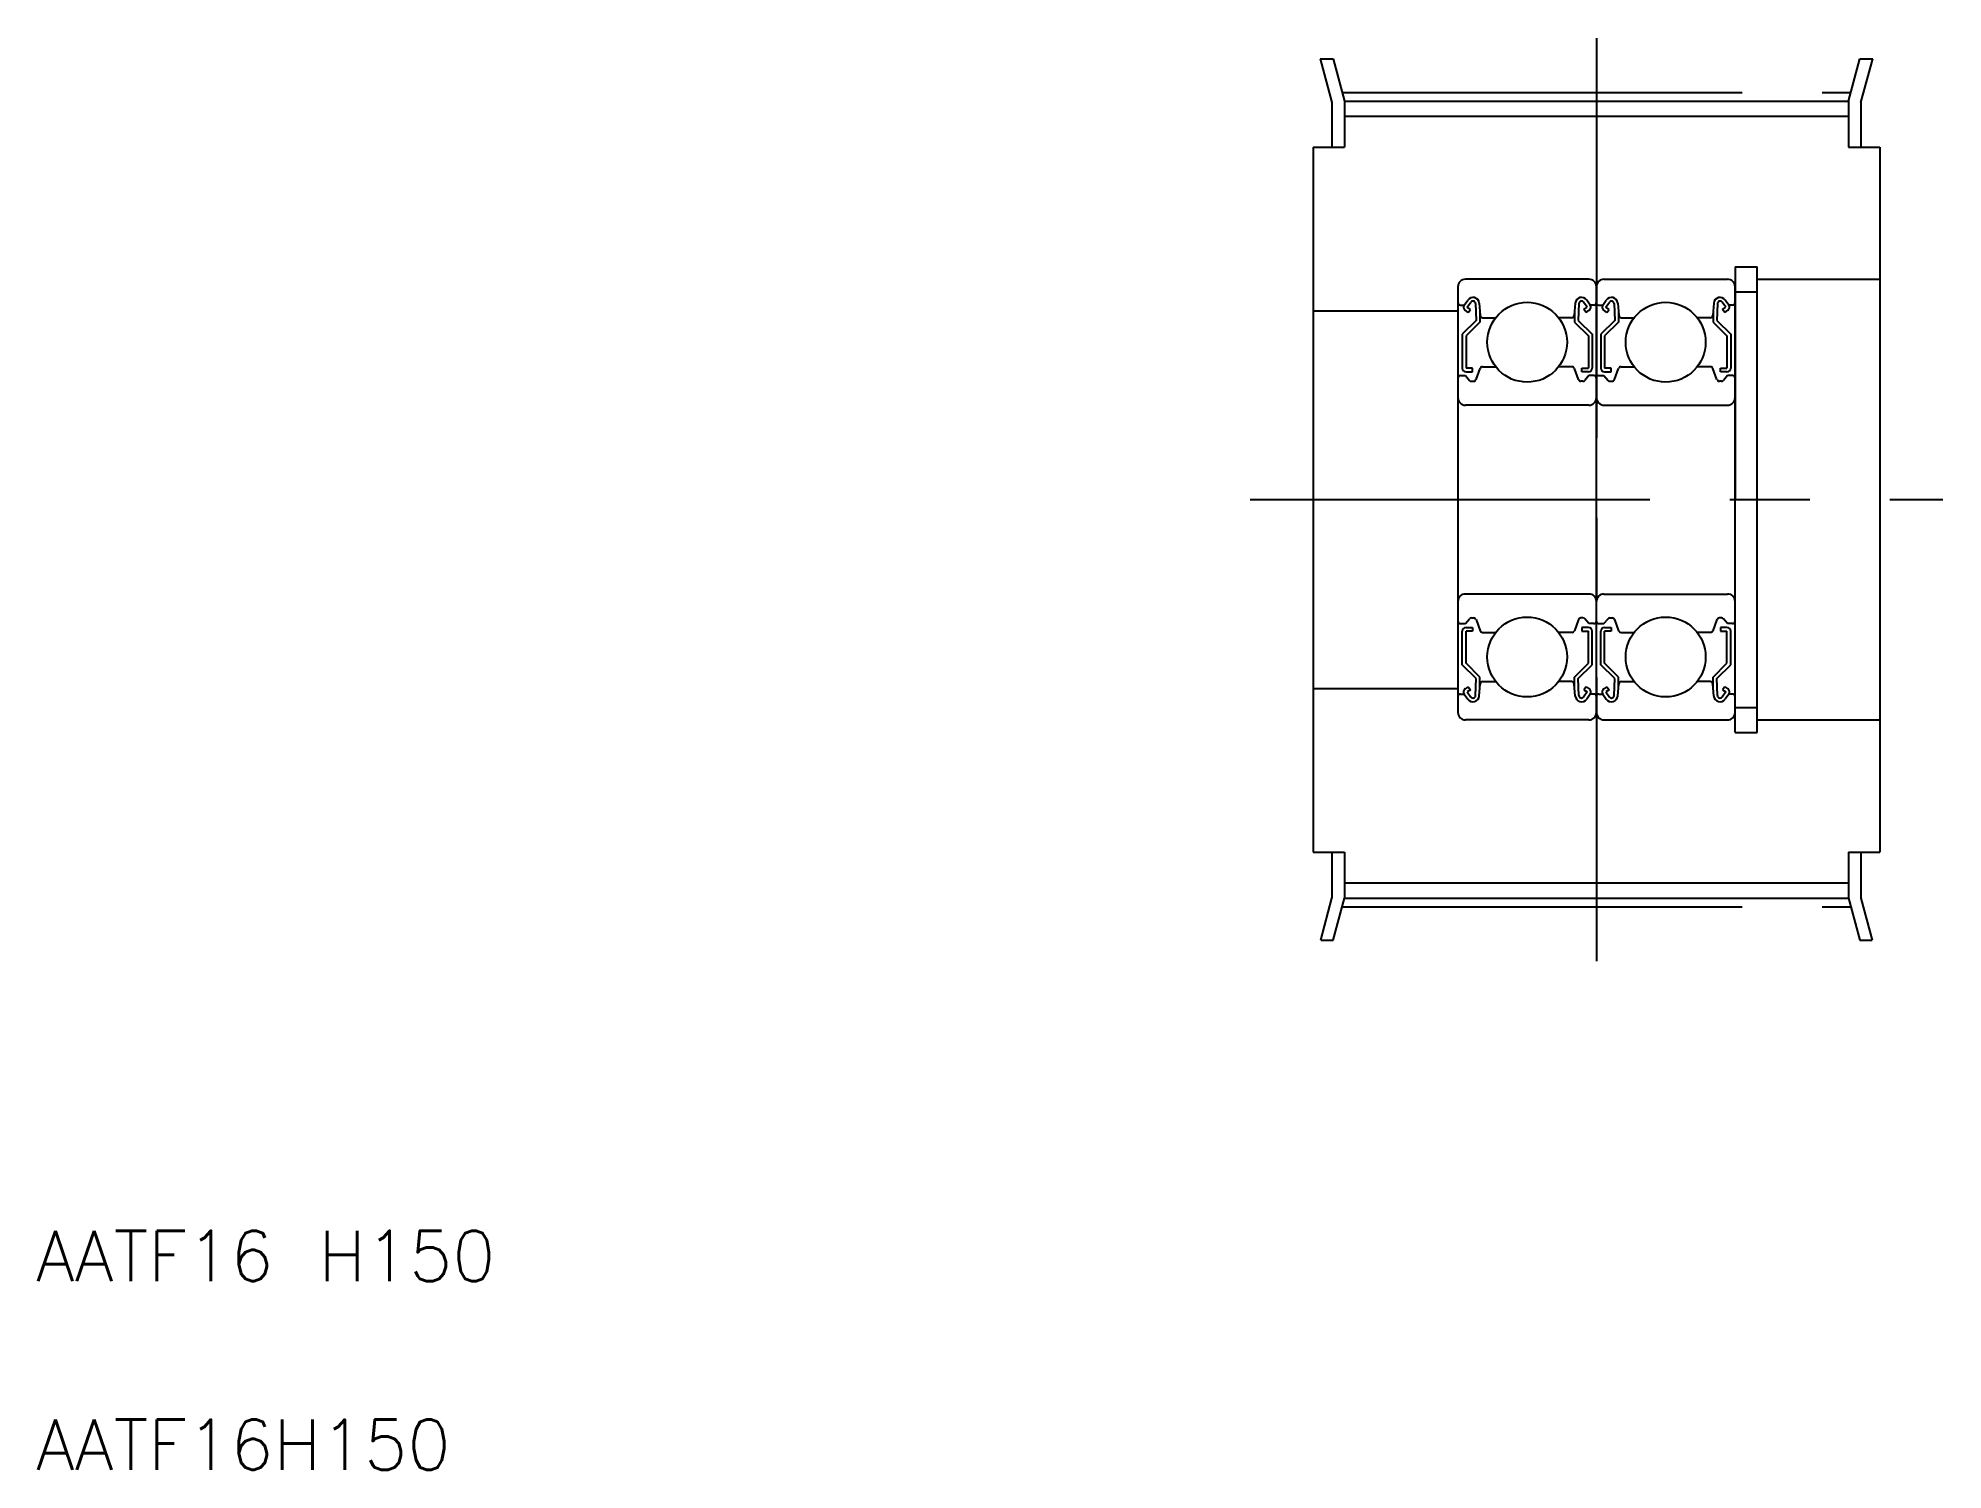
# Model space of a CAD drawing. Extents: x 10 to 161, y 10 to 124.
import ezdxf

# ---------------------------------------------------------------- set-up
doc = ezdxf.new("R2010")
doc.units = 0
doc.linetypes.add('CENTER', pattern=[50.8, 31.75, -6.35, 6.35, -6.35])
doc.layers.get('0').update_dxf_attribs({"linetype": 'CONTINUOUS'})
doc.layers.add('CENTER', color=1, linetype='CENTER')
doc.styles.get("Standard").update_dxf_attribs({"font": 'txt', "bigfont": 'BIGFONT'})

msp = doc.modelspace()

# ---------------------------------------------------------------- linework, layer by layer
at = {"color": 7, "linetype": 'CONTINUOUS'}
for p, q in [((111.95, 122.07), (112.88, 118.6)), ((111.95, 122.07), (112.99, 122.07)), ((112.21, 122.07), (112.21, 122.07)), ((112.47, 122.07), (112.47, 122.07)), ((112.99, 122.07), (113.88, 118.73)), ((153.88, 118.73), (154.78, 122.07)), ((154.78, 122.07), (155.82, 122.07)), ((154.88, 118.6), (155.82, 122.07)), ((112.88, 118.6), (112.88, 115.07)), ((113.88, 118.73), (153.88, 118.73)), ((113.88, 118.73), (113.88, 115.07)), ((153.88, 118.73), (153.88, 115.07)), ((154.88, 118.6), (154.88, 115.07)), ((113.88, 117.53), (153.88, 117.53)), ((111.38, 115.07), (111.38, 59.07)), ((111.38, 115.07), (113.88, 115.07)), ((153.88, 115.07), (156.38, 115.07)), ((156.38, 115.07), (156.38, 59.07)), ((133.28, 104.57), (123.48, 104.57)), ((134.48, 104.57), (144.28, 104.57)), ((144.88, 105.57), (144.88, 87.07)), ((144.88, 105.57), (146.63, 105.57)), ((146.63, 68.57), (146.63, 105.57)), ((146.63, 104.57), (156.38, 104.57)), ((122.88, 103.97), (122.88, 70.17)), ((123.38, 102.52), (123.66, 102.92)), ((133.38, 102.52), (133.11, 102.92)), ((133.88, 70.17), (133.88, 103.97)), ((133.88, 70.17), (133.88, 103.97)), ((134.38, 102.52), (134.66, 102.92)), ((144.38, 102.52), (144.11, 102.92)), ((144.88, 70.17), (144.88, 103.97)), ((144.88, 103.57), (146.63, 103.57)), ((111.38, 102.07), (122.88, 102.07)), ((123.08, 102.52), (123.38, 102.52)), ((123.7, 101.93), (123.46, 102.11)), ((123.63, 102.35), (123.91, 102.75)), ((123.88, 102.18), (123.63, 102.35)), ((123.7, 101.93), (123.88, 102.18)), ((124.28, 102.65), (124.33, 101.3)), ((124.57, 102.68), (124.66, 101.71)), ((124.63, 102.04), (124.63, 101.17)), ((124.86, 101.52), (125.88, 101.52)), ((131.91, 101.52), (130.89, 101.52)), ((132.2, 102.68), (132.11, 101.71)), ((132.14, 102.04), (132.14, 101.17)), ((132.49, 102.65), (132.44, 101.3)), ((133.14, 102.35), (132.86, 102.75)), ((132.89, 102.18), (133.14, 102.35)), ((133.07, 101.93), (132.89, 102.18)), ((133.07, 101.93), (133.31, 102.11)), ((133.68, 102.52), (133.38, 102.52)), ((134.08, 102.52), (134.38, 102.52)), ((134.7, 101.93), (134.46, 102.11)), ((134.63, 102.35), (134.91, 102.75)), ((134.88, 102.18), (134.63, 102.35)), ((134.7, 101.93), (134.88, 102.18)), ((135.28, 102.65), (135.33, 101.3)), ((135.57, 102.68), (135.66, 101.71)), ((135.63, 102.04), (135.63, 101.17)), ((135.86, 101.52), (136.88, 101.52)), ((142.91, 101.52), (141.89, 101.52)), ((143.2, 102.68), (143.11, 101.71)), ((143.14, 102.04), (143.14, 101.17)), ((143.49, 102.65), (143.44, 101.3)), ((144.14, 102.35), (143.86, 102.75)), ((143.89, 102.18), (144.14, 102.35)), ((144.07, 101.93), (143.89, 102.18)), ((144.07, 101.93), (144.31, 102.11)), ((144.68, 102.52), (144.38, 102.52)), ((124.33, 101.3), (123.23, 100.2)), ((123.23, 100.2), (123.23, 97.52)), ((124.63, 101.17), (123.53, 100.07)), ((123.53, 100.07), (123.53, 97.52)), ((132.14, 101.17), (133.24, 100.07)), ((132.44, 101.3), (133.54, 100.2)), ((133.24, 100.07), (133.24, 97.52)), ((133.54, 100.2), (133.54, 97.52)), ((135.33, 101.3), (134.23, 100.2)), ((134.23, 100.2), (134.23, 97.52)), ((135.63, 101.17), (134.53, 100.07)), ((134.53, 100.07), (134.53, 97.52)), ((143.14, 101.17), (144.24, 100.07)), ((143.44, 101.3), (144.54, 100.2)), ((144.24, 100.07), (144.24, 97.52)), ((144.54, 100.2), (144.54, 97.52)), ((123.08, 96.92), (123.48, 96.92)), ((123.48, 96.92), (123.8, 96.54)), ((124.05, 97.52), (123.53, 97.52)), ((123.53, 97.22), (124.05, 97.22)), ((124.05, 97.22), (124.05, 97.52)), ((124.32, 96.6), (124.64, 97.49)), ((124.83, 97.62), (125.88, 97.62)), ((131.94, 97.62), (130.89, 97.62)), ((132.45, 96.6), (132.13, 97.49)), ((132.72, 97.52), (133.24, 97.52)), ((132.72, 97.22), (132.72, 97.52)), ((133.24, 97.22), (132.72, 97.22)), ((133.28, 96.92), (132.97, 96.54)), ((133.68, 96.92), (133.28, 96.92)), ((134.08, 96.92), (134.48, 96.92)), ((134.48, 96.92), (134.8, 96.54)), ((135.05, 97.52), (134.53, 97.52)), ((134.53, 97.22), (135.05, 97.22)), ((135.05, 97.22), (135.05, 97.52)), ((135.32, 96.6), (135.64, 97.49)), ((135.83, 97.62), (136.88, 97.62)), ((142.94, 97.62), (141.89, 97.62)), ((143.45, 96.6), (143.13, 97.49)), ((143.72, 97.22), (143.72, 97.52)), ((143.72, 97.52), (144.24, 97.52)), ((144.24, 97.22), (143.72, 97.22)), ((144.28, 96.92), (143.97, 96.54)), ((144.68, 96.92), (144.28, 96.92)), ((123.95, 96.47), (124.13, 96.47)), ((132.81, 96.47), (132.64, 96.47)), ((134.95, 96.47), (135.13, 96.47)), ((143.81, 96.47), (143.64, 96.47)), ((133.28, 94.57), (123.48, 94.57)), ((134.48, 94.57), (144.28, 94.57)), ((133.88, 87.07), (133.88, 87.07)), ((133.88, 87.07), (133.88, 87.07)), ((144.88, 68.57), (144.88, 87.07)), ((133.28, 79.57), (123.48, 79.57)), ((133.88, 78.82), (133.88, 78.82)), ((133.88, 78.82), (133.88, 78.82)), ((134.48, 79.57), (144.28, 79.57)), ((123.08, 77.22), (123.48, 77.22)), ((123.48, 77.22), (123.8, 77.6)), ((123.95, 77.67), (124.13, 77.67)), ((124.32, 77.54), (124.64, 76.65)), ((132.45, 77.54), (132.13, 76.65)), ((132.81, 77.67), (132.64, 77.67)), ((133.28, 77.22), (132.97, 77.6)), ((133.68, 77.22), (133.28, 77.22)), ((134.08, 77.22), (134.48, 77.22)), ((134.48, 77.22), (134.8, 77.6)), ((134.95, 77.67), (135.13, 77.67)), ((135.32, 77.54), (135.64, 76.65)), ((143.45, 77.54), (143.13, 76.65)), ((143.81, 77.67), (143.64, 77.67)), ((144.28, 77.22), (143.97, 77.6)), ((144.68, 77.22), (144.28, 77.22)), ((123.23, 73.95), (123.23, 76.62)), ((123.53, 76.92), (124.05, 76.92)), ((123.53, 74.07), (123.53, 76.62)), ((124.05, 76.62), (123.53, 76.62)), ((124.05, 76.92), (124.05, 76.62)), ((124.83, 76.52), (125.88, 76.52)), ((131.94, 76.52), (130.89, 76.52)), ((133.24, 76.92), (132.72, 76.92)), ((132.72, 76.92), (132.72, 76.62)), ((132.72, 76.62), (133.24, 76.62)), ((133.24, 74.07), (133.24, 76.62)), ((133.54, 73.95), (133.54, 76.62)), ((134.23, 73.95), (134.23, 76.62)), ((134.53, 76.92), (135.05, 76.92)), ((135.05, 76.62), (134.53, 76.62)), ((134.53, 74.07), (134.53, 76.62)), ((135.05, 76.92), (135.05, 76.62)), ((135.83, 76.52), (136.88, 76.52)), ((142.94, 76.52), (141.89, 76.52)), ((144.24, 76.92), (143.72, 76.92)), ((143.72, 76.92), (143.72, 76.62)), ((143.72, 76.62), (144.24, 76.62)), ((144.24, 74.07), (144.24, 76.62)), ((144.54, 73.95), (144.54, 76.62)), ((124.33, 72.85), (123.23, 73.95)), ((124.63, 72.97), (123.53, 74.07)), ((124.28, 71.5), (124.33, 72.85)), ((124.63, 72.1), (124.63, 72.97)), ((124.86, 72.62), (125.88, 72.62)), ((131.91, 72.62), (130.89, 72.62)), ((132.14, 72.97), (133.24, 74.07)), ((132.14, 72.1), (132.14, 72.97)), ((132.44, 72.85), (133.54, 73.95)), ((132.49, 71.5), (132.44, 72.85)), ((135.33, 72.85), (134.23, 73.95)), ((135.63, 72.97), (134.53, 74.07)), ((135.28, 71.5), (135.33, 72.85)), ((135.63, 72.1), (135.63, 72.97)), ((135.86, 72.62), (136.88, 72.62)), ((142.91, 72.62), (141.89, 72.62)), ((143.14, 72.97), (144.24, 74.07)), ((143.14, 72.1), (143.14, 72.97)), ((143.44, 72.85), (144.54, 73.95)), ((143.49, 71.5), (143.44, 72.85)), ((111.38, 72.07), (122.88, 72.07)), ((123.08, 71.62), (123.38, 71.62)), ((123.38, 71.62), (123.66, 71.23)), ((123.7, 72.21), (123.46, 72.04)), ((123.88, 71.97), (123.63, 71.8)), ((123.63, 71.8), (123.91, 71.39)), ((123.7, 72.21), (123.88, 71.97)), ((124.57, 71.47), (124.66, 72.44)), ((132.2, 71.47), (132.11, 72.44)), ((133.14, 71.8), (132.86, 71.39)), ((133.07, 72.21), (132.89, 71.97)), ((132.89, 71.97), (133.14, 71.8)), ((133.07, 72.21), (133.31, 72.04)), ((133.38, 71.62), (133.11, 71.23)), ((133.68, 71.62), (133.38, 71.62)), ((134.08, 71.62), (134.38, 71.62)), ((134.38, 71.62), (134.66, 71.23)), ((134.7, 72.21), (134.46, 72.04)), ((134.88, 71.97), (134.63, 71.8)), ((134.63, 71.8), (134.91, 71.39)), ((134.7, 72.21), (134.88, 71.97)), ((135.57, 71.47), (135.66, 72.44)), ((143.2, 71.47), (143.11, 72.44)), ((144.14, 71.8), (143.86, 71.39)), ((144.07, 72.21), (143.89, 71.97)), ((143.89, 71.97), (144.14, 71.8)), ((144.07, 72.21), (144.31, 72.04)), ((144.38, 71.62), (144.11, 71.23)), ((144.68, 71.62), (144.38, 71.62)), ((133.28, 69.57), (123.48, 69.57)), ((134.48, 69.57), (144.28, 69.57)), ((144.88, 70.57), (146.63, 70.57)), ((146.63, 69.57), (156.38, 69.57)), ((144.88, 68.57), (146.63, 68.57)), ((111.38, 59.07), (113.88, 59.07)), ((112.88, 59.07), (112.88, 55.42)), ((113.88, 59.07), (113.88, 55.42)), ((153.88, 59.07), (153.88, 55.42)), ((153.88, 59.07), (156.38, 59.07)), ((154.88, 59.07), (154.88, 55.42)), ((113.88, 56.62), (153.88, 56.62)), ((111.99, 52.07), (112.88, 55.42)), ((112.99, 52.07), (113.88, 55.42)), ((113.88, 55.42), (153.88, 55.42)), ((153.88, 55.42), (154.78, 52.07)), ((154.88, 55.42), (155.78, 52.07)), ((111.99, 52.07), (112.99, 52.07)), ((154.78, 52.07), (155.78, 52.07))]:
    msp.add_line(p, q, dxfattribs=at)
for centre in [(128.38, 99.57), (139.38, 99.57), (128.38, 74.57), (139.38, 74.57)]:
    msp.add_circle(centre, 3.17, dxfattribs=at)
for centre, radius, start, end in [((123.48, 103.97), 0.6, 90, 180), ((133.28, 103.97), 0.6, 0, 90), ((134.48, 103.97), 0.6, 90, 180), ((144.28, 103.97), 0.6, 0, 90), ((124.07, 102.63), 0.5, 5.065, 144.9356), ((124.08, 102.64), 0.2, 2.1312, 144.9367), ((132.7, 102.63), 0.5, 35.0644, 174.935), ((132.69, 102.64), 0.2, 35.0633, 177.8688), ((135.07, 102.63), 0.5, 5.065, 144.9356), ((135.08, 102.64), 0.2, 2.1312, 144.9367), ((143.7, 102.63), 0.5, 35.0644, 174.935), ((143.69, 102.64), 0.2, 35.0633, 177.8688), ((123.08, 102.72), 0.2, 180, 270), ((123.63, 102.35), 0.3, 144.9356, 235.0377), ((124.86, 101.72), 0.2, 185.065, 270), ((131.91, 101.72), 0.2, 270, 354.935), ((133.14, 102.35), 0.3, 304.9623, 35.0644), ((133.68, 102.72), 0.2, 270, 0), ((134.08, 102.72), 0.2, 180, 270), ((134.63, 102.35), 0.3, 144.9356, 235.0377), ((135.86, 101.72), 0.2, 185.065, 270), ((142.91, 101.72), 0.2, 270, 354.935), ((144.14, 102.35), 0.3, 304.9623, 35.0644), ((144.68, 102.72), 0.2, 270, 0), ((123.08, 96.72), 0.2, 90, 180), ((123.53, 97.52), 0.3, 180, 270), ((124.83, 97.42), 0.2, 90, 159.9703), ((131.94, 97.42), 0.2, 20.0297, 90), ((133.24, 97.52), 0.3, 270, 0), ((133.68, 96.72), 0.2, 0, 90), ((134.08, 96.72), 0.2, 90, 180), ((134.53, 97.52), 0.3, 180, 270), ((135.83, 97.42), 0.2, 90, 159.9703), ((142.94, 97.42), 0.2, 20.0297, 90), ((144.24, 97.52), 0.3, 270, 0), ((144.68, 96.72), 0.2, 0, 90), ((123.95, 96.67), 0.2, 219.997, 270), ((124.13, 96.67), 0.2, 270, 339.9703), ((132.64, 96.67), 0.2, 200.0297, 270), ((132.81, 96.67), 0.2, 270, 320.003), ((134.95, 96.67), 0.2, 219.997, 270), ((135.13, 96.67), 0.2, 270, 339.9703), ((143.64, 96.67), 0.2, 200.0297, 270), ((143.81, 96.67), 0.2, 270, 320.003), ((123.48, 95.17), 0.6, 180, 270), ((133.28, 95.17), 0.6, 270, 0), ((134.48, 95.17), 0.6, 180, 270), ((144.28, 95.17), 0.6, 270, 0), ((123.48, 78.97), 0.6, 90, 180), ((133.28, 78.97), 0.6, 0, 90), ((134.48, 78.97), 0.6, 90, 180), ((144.28, 78.97), 0.6, 0, 90), ((123.08, 77.42), 0.2, 180, 270), ((123.95, 77.47), 0.2, 90, 140.003), ((124.13, 77.47), 0.2, 20.0297, 90), ((132.64, 77.47), 0.2, 90, 159.9703), ((132.81, 77.47), 0.2, 39.997, 90), ((133.68, 77.42), 0.2, 270, 0), ((134.08, 77.42), 0.2, 180, 270), ((134.95, 77.47), 0.2, 90, 140.003), ((135.13, 77.47), 0.2, 20.0297, 90), ((143.64, 77.47), 0.2, 90, 159.9703), ((143.81, 77.47), 0.2, 39.997, 90), ((144.68, 77.42), 0.2, 270, 0), ((123.53, 76.62), 0.3, 90, 180), ((124.83, 76.72), 0.2, 200.0297, 270), ((131.94, 76.72), 0.2, 270, 339.9703), ((133.24, 76.62), 0.3, 0, 90), ((134.53, 76.62), 0.3, 90, 180), ((135.83, 76.72), 0.2, 200.0297, 270), ((142.94, 76.72), 0.2, 270, 339.9703), ((144.24, 76.62), 0.3, 0, 90), ((124.86, 72.42), 0.2, 90, 174.935), ((131.91, 72.42), 0.2, 5.065, 90), ((135.86, 72.42), 0.2, 90, 174.935), ((142.91, 72.42), 0.2, 5.065, 90), ((123.08, 71.42), 0.2, 90, 180), ((123.63, 71.8), 0.3, 124.9623, 215.0644), ((124.07, 71.51), 0.5, 215.0644, 354.935), ((124.08, 71.51), 0.2, 215.0633, 357.8688), ((132.7, 71.51), 0.5, 185.065, 324.9356), ((132.69, 71.51), 0.2, 182.1312, 324.9367), ((133.14, 71.8), 0.3, 324.9356, 55.0377), ((133.68, 71.42), 0.2, 0, 90), ((134.08, 71.42), 0.2, 90, 180), ((134.63, 71.8), 0.3, 124.9623, 215.0644), ((135.07, 71.51), 0.5, 215.0644, 354.935), ((135.08, 71.51), 0.2, 215.0633, 357.8688), ((143.7, 71.51), 0.5, 185.065, 324.9356), ((143.69, 71.51), 0.2, 182.1312, 324.9367), ((144.14, 71.8), 0.3, 324.9356, 55.0377), ((144.68, 71.42), 0.2, 0, 90), ((123.48, 70.17), 0.6, 180, 270), ((133.28, 70.17), 0.6, 270, 0), ((134.48, 70.17), 0.6, 180, 270), ((144.28, 70.17), 0.6, 270, 0)]:
    msp.add_arc(centre, radius, start, end, dxfattribs=at)
at = {"layer": 'CENTER', "color": 1, "linetype": 'CENTER'}
for p, q in [((133.88, 123.73), (133.88, 50.42)), ((113.7, 119.41), (154.07, 119.41)), ((106.38, 87.07), (161.38, 87.07)), ((113.7, 54.73), (154.07, 54.73))]:
    msp.add_line(p, q, dxfattribs=at)

# ---------------------------------------------------------------- texts
at = {"color": 7, "linetype": 'CONTINUOUS'}
for s, p in [('AATF16 H150', (10, 25)), ('AATF16H150', (10, 10))]:
    msp.add_text(s, height=4, dxfattribs=at).set_placement(p)

doc.saveas('drawing.dxf')
